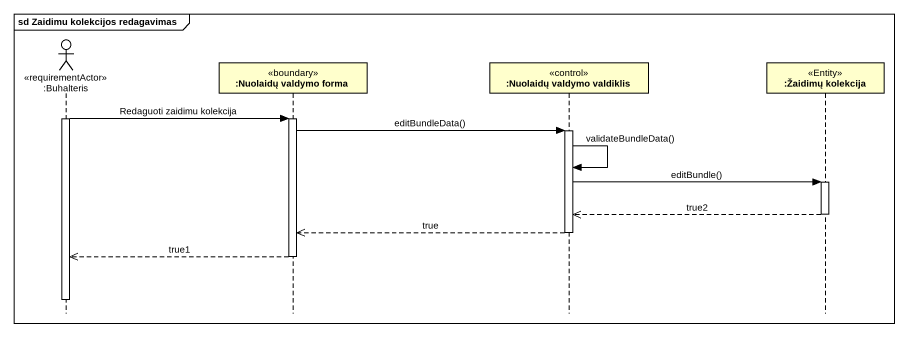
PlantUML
@startuml
mainframe sd Zaidimu kolekcijos redagavimas
hide footbox
actor ":Buhalteris" as Buhalteris <<requirementActor>>
participant ":Nuolaidų valdymo forma" as Nuolaidų_valdymo_forma <<boundary>>
participant ":Nuolaidų valdymo valdiklis" as Nuolaidų_valdymo_valdiklis <<control>>
participant ":Žaidimų kolekcija" as Žaidimų_kolekcija <<Entity>>

activate Buhalteris
Buhalteris -> Nuolaidų_valdymo_forma : Redaguoti zaidimu kolekcija
activate Nuolaidų_valdymo_forma
Nuolaidų_valdymo_forma -> Nuolaidų_valdymo_valdiklis : editBundleData()
activate Nuolaidų_valdymo_valdiklis
Nuolaidų_valdymo_valdiklis -> Nuolaidų_valdymo_valdiklis : validateBundleData()
Nuolaidų_valdymo_valdiklis -> Žaidimų_kolekcija : editBundle()
activate Žaidimų_kolekcija
Žaidimų_kolekcija -->> Nuolaidų_valdymo_valdiklis : true2
deactivate Žaidimų_kolekcija
Nuolaidų_valdymo_valdiklis -->> Nuolaidų_valdymo_forma : true
deactivate Nuolaidų_valdymo_valdiklis
Nuolaidų_valdymo_forma -->> Buhalteris : true1
deactivate Nuolaidų_valdymo_forma
deactivate Buhalteris
@enduml
